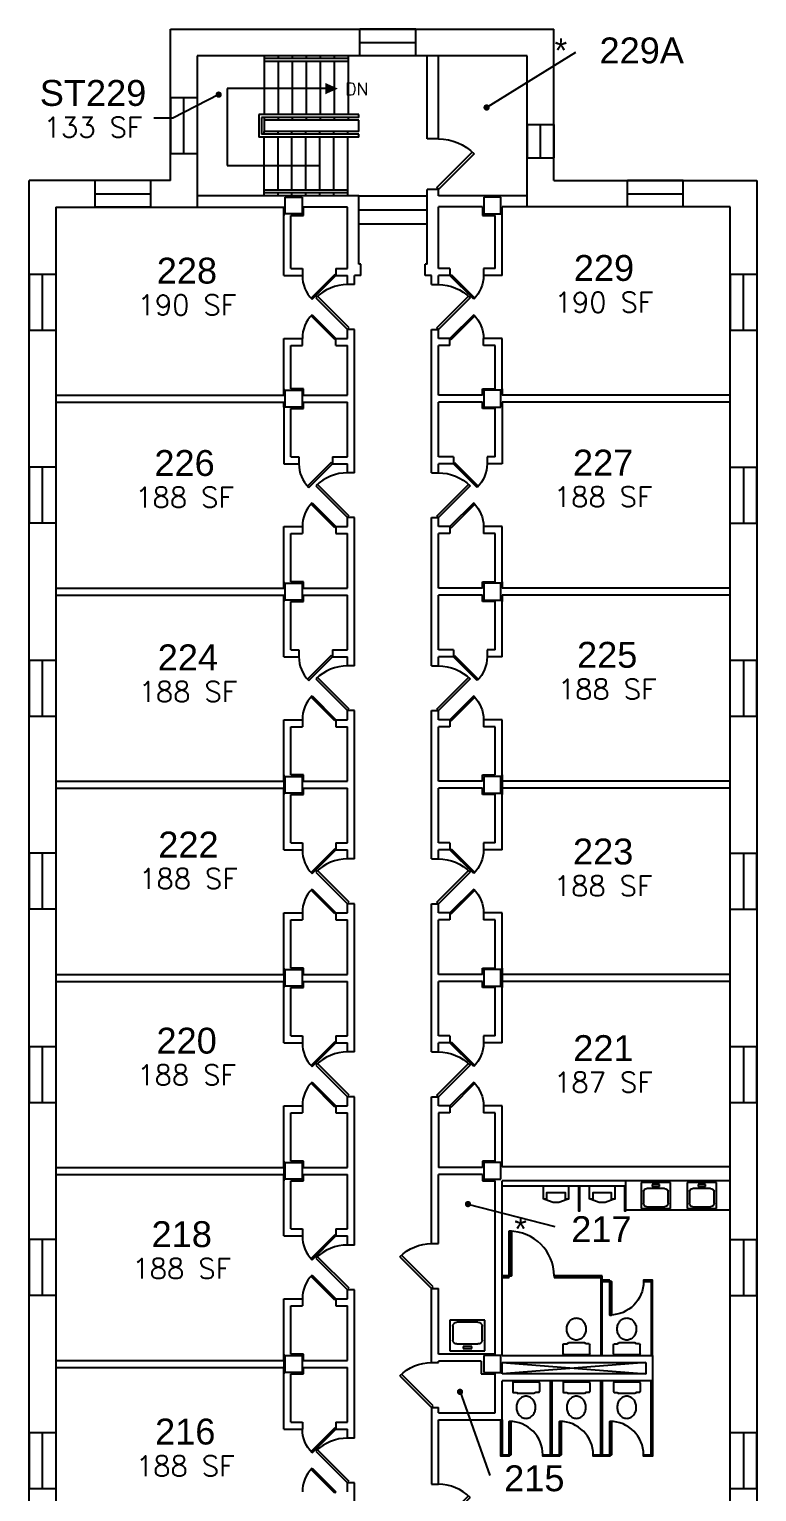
# Model space of a CAD drawing. Extents: x -1775 to 3463, y -540 to 2789.
# Drawn here: x 940 to 1460, y 1743 to 2789 of the extents above; entities that cross this region are included whole.
import ezdxf
from ezdxf.enums import TextEntityAlignment as Align

# ---------------------------------------------------------------- set-up
doc = ezdxf.new("R2010")
doc.units = 0
doc.header["$MEASUREMENT"] = 0
doc.layers.get('0').update_dxf_attribs({"linetype": 'CONTINUOUS'})
for name, color, linetype in [('A-DOOR', 2, 'CONTINUOUS'), ('A-FLOR-LEVL', 3, 'CONTINUOUS'), ('A-FLOR-TPTN', 110, 'CONTINUOUS'), ('A-GLAZ', 2, 'CONTINUOUS'), ('A-SPAC-ANOT', 4, 'CONTINUOUS'), ('A-SPAC-RMNO', 4, 'CONTINUOUS'), ('A-SPAC-RMTW', 4, 'CONTINUOUS'), ('A-WALL', 7, 'CONTINUOUS'), ('P-FIXT', 140, 'CONTINUOUS'), ('S-COLS', 5, 'CONTINUOUS')]:
    doc.layers.add(name, color=color, linetype=linetype)
doc.styles.add('FAI1', font='arial.ttf')
doc.styles.add('ROMANS', font='ROMANS.shx')
doc.styles.add('simplex', font='simplex.shx')
doc.dimstyles.get("Standard").update_dxf_attribs({"dimtxt": 0.18, "dimasz": 0.18, "dimexe": 0.18, "dimexo": 0.0625, "dimgap": 0.09, "dimtad": 0, "dimtih": 1, "dimtoh": 1, "dimdec": 4, "dimzin": 0, "dimdsep": 46, "dimtxsty": 'Standard', "dimcen": 0.09, "dimadec": 0, "dimazin": 0, "dimtfac": 1, "dimtdec": 4, "dimtofl": 0, "dimtmove": 0, "dimatfit": 3, "dimfxl": 1, "dimtolj": 1, "dimtzin": 0, "dimarcsym": 0})

# ---------------------------------------------------------------- blocks, each defined once
blk = doc.blocks.new('ARR')
blk.add_line((0, 0), (0, -70.14275))
blk.add_solid([(-4, 0), (4, 0), (0, 8.96525)])
blk = doc.blocks.new('URINAL')
blk.add_lwpolyline([(-9, -9.6), (-9, 0), (9, 0), (9, -9.6), (6.7, -9.6), (6.7, -5), (-6.7, -5), (-6.7, -9.6)], close=True)
blk.add_lwpolyline([(-7.9, -9.6), (-2.1, -11.7), (2.1, -11.7), (7.9, -9.6)])
blk = doc.blocks.new('AC141')
for p, q in [((0, 0.5), (1, 0.5)), ((0, -0.5), (0, 0.5)), ((0.346581, 0.4183), (0.810283, 0.4183)), ((1, 0.5), (1, -0.5)), ((0.0753, 0.12255), (0.145017, 0.12255)), ((0.0753, -0.12255), (0.0753, 0.12255)), ((0.145017, 0.12255), (0.145017, -0.12255)), ((0.226581, -0.2983), (0.226581, 0.2983)), ((0.930283, 0.2983), (0.930283, -0.2983)), ((0.145017, -0.12255), (0.0753, -0.12255)), ((1, -0.5), (0, -0.5)), ((0.810283, -0.4183), (0.346581, -0.4183))]:
    blk.add_line(p, q)
for centre, start, end in [((0.346581, 0.2983), 90, 180), ((0.810283, 0.2983), 0, 90), ((0.346581, -0.2983), 180, 270), ((0.810283, -0.2983), 270, 0)]:
    blk.add_arc(centre, 0.12, start, end)
blk = doc.blocks.new('AE141')
for p, q in [((0.499999, 0), (0.451388, 0)), ((0.451388, 0), (0.451388, -0.999997)), ((0.499999, -0.999997), (0.451388, -0.999997))]:
    blk.add_line(p, q)
blk.add_arc((0.499999, 0), 0.999997, 180, 270)
at = {"linetype": 'Continuous'}
for points in [[(0.451388, 0), (0.451388, -0.999997), (0.451388, -0.999997, 1), (0.451388, 0, 1)], [(0.499999, 0, 1), (0.499999, -0.999997, 1), (0.451388, -0.999997, 1), (0.451388, 0, 1)], [(0.499999, 0), (0.499999, 0, 1), (0.451388, 0, 1), (0.451388, 0)], [(0.499999, 0), (0.499999, -0.999997), (0.451388, -0.998815), (0.451388, 0)], [(0.499999, 0), (0.499999, -0.999997), (0.499999, -0.999997, 1), (0.499999, 0, 1)], [(0.499999, -0.999997), (0.499999, -0.999997, 1), (0.451388, -0.999997, 1), (0.451388, -0.998815)]]:
    blk.add_3dface(points, dxfattribs=at)
blk = doc.blocks.new('AD131')
for p, q in [((0.03333, -0.475023), (0.03333, 0.475023)), ((0.05833, 0.500023), (0.298978, 0.500023)), ((0.323978, 0.475023), (0.323978, 0.362171)), ((0.323978, 0.362171), (0.354249, 0.298611)), ((0.354249, 0.298611), (0.354249, -0.298611)), ((0.323978, -0.362171), (0.354249, -0.298611)), ((0.323978, -0.475023), (0.323978, -0.362171)), ((0.05833, -0.500023), (0.298978, -0.500023))]:
    blk.add_line(p, q)
blk.add_lwpolyline([(1.033321, -0.002131, 0.084445), (1.00948, 0.138025, 0.091522), (0.944276, 0.252035, 0.103706), (0.835094, 0.337134, 0.134256), (0.729302, 0.357313, 0.114344), (0.615596, 0.330966, 0.103706), (0.514328, 0.252035, 0.091522), (0.449124, 0.138025, 0.084445), (0.425283, -0.002131, 0.084445), (0.449124, -0.142287, 0.091522), (0.514328, -0.256296, 0.103706), (0.615596, -0.335228, 0.114344), (0.729302, -0.361575, 0.114344), (0.843008, -0.335228, 0.103706), (0.944276, -0.256296, 0.091522), (1.00948, -0.142287, 0.084445)], format="xyb", close=True)
for centre, start, end in [((0.05833, 0.475023), 90, 180), ((0.298978, 0.475023), 0, 90), ((0.05833, -0.475023), 180, 270), ((0.298978, -0.475023), 270, 0)]:
    blk.add_arc(centre, 0.025, start, end)
blk = doc.blocks.new('AWI002')
blk.add_line((-0.5, -1), (0.5, -1))
blk = doc.blocks.new('ADO001')
for p, q in [((0.207106, 0.707105), (-0.499999, 0)), ((-0.465625, -0.034373), (0.240643, 0.671896)), ((-0.499999, 0), (-0.465625, -0.034373))]:
    blk.add_line(p, q)
blk.add_arc((-0.499999, 0), 0.999997, 0, 45)
blk = doc.blocks.new('ADO101')
for p, q in [((0.465624, -0.034373), (-0.240645, 0.671896)), ((-0.207108, 0.707105), (0.499997, 0)), ((0.499997, 0), (0.465624, -0.034373))]:
    blk.add_line(p, q)
blk.add_arc((0.499997, 0), 0.999997, 135, 180)
blk = doc.blocks.new('FMGRM1')
at = {"style": 'FAI1'}
for tag, p in [('DATA1', (0, -0.2836)), ('DATA2', (0, -0.443)), ('DATA3', (0, -0.6024)), ('DATA4', (0, -0.7618)), ('DATA5', (0, -0.9213))]:
    blk.add_attdef(tag, text='', height=0.1172, dxfattribs=at).set_placement(p, align=Align.CENTER)
at = {"layer": 'A-SPAC-RMNO', "style": 'FAI1'}
blk.add_attdef('RMNUMB', text='', height=0.16, dxfattribs=at).set_placement((0, 0), align=Align.MIDDLE)
blk = doc.blocks.new('SEECHART')
blk.add_text('*', height=0.15).set_placement((0, 0), align=Align.MIDDLE_CENTER)

msp = doc.modelspace()

# ---------------------------------------------------------------- linework, layer by layer
at = {"layer": 'A-FLOR-LEVL'}
for p, q in [((1108, 2769.6), (1108, 2727.6)), ((1168, 2767.6), (1108, 2767.6)), ((1168, 2765.6), (1108, 2765.6)), ((1118, 2769.6), (1118, 2767.6)), ((1118, 2765.6), (1118, 2727.6)), ((1128, 2769.6), (1128, 2767.6)), ((1128, 2765.6), (1128, 2727.6)), ((1138, 2769.6), (1138, 2767.6)), ((1138, 2765.6), (1138, 2727.6)), ((1148, 2769.6), (1148, 2767.6)), ((1148, 2765.6), (1148, 2727.6)), ((1158, 2769.6), (1158, 2767.6)), ((1158, 2765.6), (1158, 2727.6)), ((1168, 2769.6), (1168, 2727.6)), ((1081.5, 2746.2), (1081.5, 2691.2)), ((1175.5, 2727.6), (1104, 2727.6)), ((1104, 2727.6), (1104, 2711.6)), ((1175.5, 2725.6), (1106, 2725.6)), ((1106, 2725.6), (1106, 2713.6)), ((1108, 2725.6), (1108, 2723.6)), ((1118, 2725.6), (1118, 2723.6)), ((1128, 2725.6), (1128, 2723.6)), ((1138, 2725.6), (1138, 2723.6)), ((1148, 2725.6), (1148, 2723.6)), ((1158, 2725.6), (1158, 2723.6)), ((1168, 2725.6), (1168, 2723.6)), ((1175.5, 2725.6), (1175.5, 2727.6)), ((1175.5, 2711.6), (1104, 2711.6)), ((1175.5, 2713.6), (1106, 2713.6)), ((1108, 2713.6), (1108, 2715.6)), ((1108, 2669.6), (1108, 2711.6)), ((1117.8, 2713.6), (1117.8, 2715.6)), ((1117.8, 2673.6), (1117.8, 2711.6)), ((1127.8, 2713.6), (1127.8, 2715.6)), ((1127.8, 2673.6), (1127.8, 2711.6)), ((1137.8, 2713.6), (1137.8, 2715.6)), ((1137.8, 2673.6), (1137.8, 2711.6)), ((1147.8, 2713.6), (1147.8, 2715.6)), ((1147.8, 2673.6), (1147.8, 2711.6)), ((1157.8, 2713.6), (1157.8, 2715.6)), ((1157.8, 2673.6), (1157.8, 2711.6)), ((1167.8, 2713.6), (1167.8, 2715.6)), ((1167.8, 2669.6), (1167.8, 2711.6)), ((1081.5, 2691.2), (1147.8, 2691.2)), ((1167.8, 2673.6), (1108, 2673.6)), ((1167.8, 2671.6), (1108, 2671.6)), ((1117.8, 2669.6), (1117.8, 2671.6)), ((1127.8, 2669.6), (1127.8, 2671.6)), ((1137.8, 2669.6), (1137.8, 2671.6)), ((1147.8, 2669.6), (1147.8, 2671.6)), ((1157.8, 2669.6), (1157.8, 2671.6)), ((1175.5, 2669.6), (1224.5, 2669.6)), ((1175.5, 2659.6), (1224.5, 2659.6)), ((1175.5, 2649.6), (1224.5, 2649.6))]:
    msp.add_line(p, q, dxfattribs=at)
at = {"layer": 'A-FLOR-TPTN'}
for p, q in [((1283.1, 1897.5), (1278, 1897.5)), ((1278, 1896.5), (1283.1, 1896.5)), ((1349.6, 1897.5), (1315.1, 1897.5)), ((1315.1, 1896.5), (1348.6, 1896.5)), ((1348.6, 1896.5), (1348.6, 1840.6)), ((1349.6, 1840.6), (1349.6, 1897.5)), ((1355.1, 1894.6), (1349.6, 1894.6)), ((1349.6, 1893.6), (1355.1, 1893.6)), ((1355.1, 1893.6), (1355.1, 1894.6)), ((1348.6, 1840.6), (1349.6, 1840.6))]:
    msp.add_line(p, q, dxfattribs=at)
for points in [[(1283.1, 1896.5), (1283.1, 1897.5)], [(1315.1, 1897.5), (1315.1, 1896.5)], [(1385.6, 1840.6), (1385.6, 1893.6), (1385.6, 1893.6), (1385.6, 1894.6), (1379.1, 1894.6), (1379.1, 1893.6), (1384.6, 1893.6), (1384.6, 1840.6), (1385.6, 1840.6)], [(1313.6, 1822.6), (1313.6, 1769.6), (1319.1, 1769.6), (1319.1, 1768.6), (1307.1, 1768.6), (1307.1, 1769.6), (1312.6, 1769.6), (1312.6, 1822.6), (1313.6, 1822.6)], [(1349.6, 1822.6), (1349.6, 1769.6), (1355.1, 1769.6), (1355.1, 1768.6), (1343.1, 1768.6), (1343.1, 1769.6), (1348.6, 1769.6), (1348.6, 1822.6), (1349.6, 1822.6)], [(1385.6, 1822.6), (1385.6, 1769.6), (1385.6, 1769.6), (1385.6, 1768.6), (1379.1, 1768.6), (1379.1, 1769.6), (1384.6, 1769.6), (1384.6, 1822.6), (1385.6, 1822.6)], [(1278, 1794.6), (1278, 1769.6), (1283.1, 1769.6), (1283.1, 1768.6), (1277, 1768.6), (1277, 1769.6), (1277, 1769.6), (1277, 1794.6), (1278, 1794.6)]]:
    msp.add_lwpolyline(points, dxfattribs=at)
at = {"layer": 'A-GLAZ'}
for p, q in [((1216.4, 2788.6), (1176.4, 2788.6)), ((1216.4, 2769.6), (1176.4, 2769.6)), ((1041, 2739.6), (1041, 2699.6)), ((1060, 2739.6), (1060, 2699.6)), ((1296, 2720.6), (1296, 2696.6)), ((1315, 2720.6), (1315, 2696.6)), ((1027, 2680.6), (987, 2680.6)), ((1407.5, 2680.6), (1367.5, 2680.6)), ((1027, 2661.4), (987, 2661.4)), ((1407.5, 2661.6), (1367.5, 2661.6)), ((940, 2613.6), (940, 2573.6)), ((959, 2613.6), (959, 2573.6)), ((1441, 2613.6), (1441, 2573.6)), ((1460, 2613.6), (1460, 2573.6)), ((940, 2475.6), (940, 2435.6)), ((959, 2475.6), (959, 2435.6)), ((1441, 2435.6), (1441, 2475.6)), ((1460, 2435.6), (1460, 2475.6)), ((940, 2337.6), (940, 2297.6)), ((959, 2337.6), (959, 2297.6)), ((1441, 2297.6), (1441, 2337.6)), ((1460, 2297.6), (1460, 2337.6)), ((940, 2199.6), (940, 2159.6)), ((959, 2199.6), (959, 2159.6)), ((1441, 2159.6), (1441, 2199.6)), ((1460, 2159.6), (1460, 2199.6)), ((940, 2061.6), (940, 2021.6)), ((959, 2061.6), (959, 2021.6)), ((1441, 2021.6), (1441, 2061.6)), ((1460, 2021.6), (1460, 2061.6)), ((940, 1923.6), (940, 1883.6)), ((959, 1923.6), (959, 1883.6)), ((1441, 1883.6), (1441, 1923.6)), ((1460, 1883.6), (1460, 1923.6)), ((940, 1785.6), (940, 1745.6)), ((959, 1785.6), (959, 1745.6)), ((1441, 1745.6), (1441, 1785.6)), ((1460, 1745.6), (1460, 1785.6))]:
    msp.add_line(p, q, dxfattribs=at)
at = {"layer": 'A-WALL'}
for p, q in [((1041, 2680.6), (1041, 2788.6)), ((1041, 2788.6), (1315, 2788.6)), ((1176.4, 2769.6), (1176.4, 2788.6)), ((1216.4, 2769.6), (1216.4, 2788.6)), ((1315, 2680.6), (1315, 2788.6)), ((1296, 2769.6), (1060, 2769.6)), ((1060, 2769.6), (1060, 2661.4)), ((1224.5, 2710.2), (1224.5, 2769.6)), ((1232.5, 2710.2), (1232.5, 2769.6)), ((1296, 2661.6), (1296, 2769.6)), ((1060, 2739.6), (1041, 2739.6)), ((1175.5, 2723.6), (1108, 2723.6)), ((1108, 2723.6), (1108, 2715.6)), ((1175.5, 2715.6), (1175.5, 2723.6)), ((1296, 2720.6), (1315, 2720.6)), ((1175.5, 2715.6), (1108, 2715.6)), ((1175.5, 2711.6), (1175.5, 2713.6)), ((1232.5, 2710.2), (1224.5, 2710.2)), ((1060, 2699.6), (1041, 2699.6)), ((1296, 2696.6), (1315, 2696.6)), ((1041, 2680.6), (940, 2680.6)), ((940, 743.6), (940, 2680.6)), ((987, 2661.4), (987, 2680.6)), ((1027, 2661.4), (1027, 2680.6)), ((1315, 2680.6), (1460, 2680.6)), ((1367.5, 2661.6), (1367.5, 2680.6)), ((1407.5, 2661.6), (1407.5, 2680.6)), ((1460, 2680.6), (1460, 851.6)), ((1175.5, 2669.6), (1060, 2669.6)), ((1175.5, 2620.6), (1175.5, 2669.6)), ((1224.5, 2620.6), (1224.5, 2674.2)), ((1232.5, 2674.2), (1224.5, 2674.2)), ((1232.5, 2669.6), (1232.5, 2674.2)), ((1296, 2669.6), (1232.5, 2669.6)), ((1278, 2669.6), (1264, 2669.6)), ((959, 2661.4), (959, 760.6)), ((959, 2661.4), (1122, 2661.4)), ((1122, 2661.4), (1122, 2655.6)), ((1122, 2612.6), (1122, 2661.4)), ((1127, 2655.6), (1136, 2655.6)), ((1127, 2617.6), (1127, 2655.6)), ((1167.5, 2661.4), (1136, 2661.4)), ((1136, 2655.6), (1136, 2661.4)), ((1167.5, 2617.6), (1167.5, 2661.4)), ((1264, 2661.6), (1232.5, 2661.6)), ((1232.5, 2617.6), (1232.5, 2661.6)), ((1264, 2661.6), (1264, 2655.6)), ((1264, 2655.6), (1273, 2655.6)), ((1273, 2617.6), (1273, 2655.6)), ((1441, 2661.6), (1278, 2661.6)), ((1278, 2655.6), (1278, 2661.6)), ((1278, 2612.6), (1278, 2661.4)), ((1441, 870.6), (1441, 2661.6)), ((940, 2613.6), (959, 2613.6)), ((1127, 2617.6), (1135.2, 2617.6)), ((1135.2, 2617.6), (1135.2, 2612.6)), ((1159.2, 2617.6), (1167.5, 2617.6)), ((1159.2, 2617.6), (1159.2, 2612.6)), ((1177, 2620.6), (1175.5, 2620.6)), ((1177, 2612.6), (1177, 2620.6)), ((1224.5, 2620.6), (1223, 2620.6)), ((1223, 2612.6), (1223, 2620.6)), ((1240.7, 2617.6), (1232.5, 2617.6)), ((1240.7, 2617.6), (1240.7, 2612.6)), ((1264.7, 2617.6), (1264.7, 2612.6)), ((1273, 2617.6), (1264.7, 2617.6)), ((1441, 2613.6), (1460, 2613.6)), ((1122, 2612.6), (1135.2, 2612.6)), ((1159.2, 2612.6), (1167.5, 2612.6)), ((1167.5, 2606.1), (1167.5, 2612.6)), ((1172.5, 2606.1), (1167.5, 2606.1)), ((1172.5, 2606.1), (1172.5, 2612.6)), ((1177, 2612.6), (1172.5, 2612.6)), ((1227.5, 2612.6), (1223, 2612.6)), ((1227.5, 2606.1), (1227.5, 2612.6)), ((1227.5, 2606.1), (1232.5, 2606.1)), ((1232.5, 2609.6), (1232.5, 2612.6)), ((1232.5, 2606.1), (1232.5, 2612.6)), ((1240.7, 2612.6), (1232.5, 2612.6)), ((1278, 2612.6), (1264.7, 2612.6)), ((940, 2573.6), (959, 2573.6)), ((1167.5, 2567.6), (1167.5, 2574.1)), ((1172.5, 2574.1), (1167.5, 2574.1)), ((1172.5, 2471.6), (1172.5, 2574.1)), ((1227.5, 2574.1), (1232.5, 2574.1)), ((1227.5, 2471.6), (1227.5, 2574.1)), ((1232.5, 2567.6), (1232.5, 2574.1)), ((1441, 2573.6), (1460, 2573.6)), ((1122, 2567.6), (1135.2, 2567.6)), ((1122, 2527.1), (1122, 2567.6)), ((1127, 2531.6), (1127, 2562.6)), ((1127, 2562.6), (1135.2, 2562.6)), ((1135.2, 2562.6), (1135.2, 2567.6)), ((1159.2, 2567.6), (1167.5, 2567.6)), ((1159.2, 2562.6), (1159.2, 2567.6)), ((1159.2, 2562.6), (1167.5, 2562.6)), ((1167.5, 2527.1), (1167.5, 2562.6)), ((1240.7, 2567.6), (1232.5, 2567.6)), ((1240.7, 2562.6), (1232.5, 2562.6)), ((1232.5, 2527.1), (1232.5, 2562.6)), ((1240.7, 2562.6), (1240.7, 2567.6)), ((1264.7, 2562.6), (1264.7, 2567.6)), ((1278, 2567.6), (1264.7, 2567.6)), ((1273, 2562.6), (1264.7, 2562.6)), ((1273, 2531.6), (1273, 2562.6)), ((1278, 2527.1), (1278, 2567.6)), ((1122, 2531.6), (1122, 2527.1)), ((1136, 2531.6), (1127, 2531.6)), ((1136, 2527.1), (1136, 2531.6)), ((1264, 2527.1), (1264, 2531.6)), ((1264, 2531.6), (1273, 2531.6)), ((1278, 2531.6), (1278, 2527.1)), ((959, 2527.1), (1122, 2527.1)), ((959, 2522.1), (1122, 2522.1)), ((1122, 2518.6), (1122, 2522.1)), ((1122, 2522.1), (1122, 2478.1)), ((1136, 2527.1), (1167.5, 2527.1)), ((1136, 2517.6), (1136, 2522.1)), ((1136, 2522.1), (1167.5, 2522.1)), ((1167.5, 2483.1), (1167.5, 2522.1)), ((1264, 2527.1), (1232.5, 2527.1)), ((1232.5, 2483.1), (1232.5, 2522.1)), ((1264, 2522.1), (1232.5, 2522.1)), ((1264, 2517.6), (1264, 2522.1)), ((1441, 2527.1), (1278, 2527.1)), ((1278, 2522.1), (1278, 2478.1)), ((1278, 2518.6), (1278, 2522.1)), ((1441, 2522.1), (1278, 2522.1)), ((1127, 2517.6), (1136, 2517.6)), ((1127, 2483.1), (1127, 2517.6)), ((1273, 2517.6), (1264, 2517.6)), ((1273, 2483.1), (1273, 2517.6)), ((1122, 2478.1), (1132.7, 2478.1)), ((1127, 2483.1), (1132.7, 2483.1)), ((1132.7, 2483.1), (1132.7, 2478.1)), ((1156.7, 2483.1), (1167.5, 2483.1)), ((1156.7, 2483.1), (1156.7, 2478.1)), ((1156.7, 2478.1), (1167.5, 2478.1)), ((1167.5, 2471.6), (1167.5, 2478.1)), ((1243.2, 2483.1), (1232.5, 2483.1)), ((1232.5, 2471.6), (1232.5, 2478.1)), ((1243.2, 2478.1), (1232.5, 2478.1)), ((1243.2, 2483.1), (1243.2, 2478.1)), ((1267.2, 2483.1), (1267.2, 2478.1)), ((1273, 2483.1), (1267.2, 2483.1)), ((1278, 2478.1), (1267.2, 2478.1)), ((959, 2475.6), (940, 2475.6)), ((1172.5, 2471.6), (1167.5, 2471.6)), ((1227.5, 2471.6), (1232.5, 2471.6)), ((1441, 2475.6), (1460, 2475.6)), ((1167.5, 2433.1), (1167.5, 2439.6)), ((1172.5, 2439.6), (1167.5, 2439.6)), ((1172.5, 2333.6), (1172.5, 2439.6)), ((1227.5, 2333.6), (1227.5, 2439.6)), ((1227.5, 2439.6), (1232.5, 2439.6)), ((1232.5, 2433.1), (1232.5, 2439.6)), ((959, 2435.6), (940, 2435.6)), ((1122, 2433.1), (1135.2, 2433.1)), ((1122, 2389.1), (1122, 2433.1)), ((1127, 2428.1), (1135.2, 2428.1)), ((1127, 2393.6), (1127, 2428.1)), ((1135.2, 2433.1), (1135.2, 2428.1)), ((1159.2, 2433.1), (1167.5, 2433.1)), ((1159.2, 2433.1), (1159.2, 2428.1)), ((1159.2, 2428.1), (1167.5, 2428.1)), ((1167.5, 2389.1), (1167.5, 2428.1)), ((1240.7, 2433.1), (1232.5, 2433.1)), ((1240.7, 2428.1), (1232.5, 2428.1)), ((1232.5, 2389.1), (1232.5, 2428.1)), ((1240.7, 2433.1), (1240.7, 2428.1)), ((1264.7, 2433.1), (1264.7, 2428.1)), ((1278, 2433.1), (1264.7, 2433.1)), ((1273, 2428.1), (1264.7, 2428.1)), ((1273, 2393.6), (1273, 2428.1)), ((1278, 2389.1), (1278, 2433.1)), ((1441, 2435.6), (1460, 2435.6)), ((959, 2389.1), (1122, 2389.1)), ((959, 2384.1), (1122, 2384.1)), ((1122, 2393.6), (1122, 2389.1)), ((1122, 2340.1), (1122, 2384.1)), ((1122, 2384.1), (1122, 2379.6)), ((1136, 2393.6), (1127, 2393.6)), ((1136, 2389.1), (1136, 2393.6)), ((1136, 2389.1), (1167.5, 2389.1)), ((1136, 2379.6), (1136, 2384.1)), ((1136, 2384.1), (1167.5, 2384.1)), ((1167.5, 2345.1), (1167.5, 2384.1)), ((1264, 2389.1), (1232.5, 2389.1)), ((1232.5, 2345.1), (1232.5, 2384.1)), ((1264, 2384.1), (1232.5, 2384.1)), ((1264, 2389.1), (1264, 2393.6)), ((1264, 2393.6), (1273, 2393.6)), ((1264, 2379.6), (1264, 2384.1)), ((1278, 2393.6), (1278, 2389.1)), ((1441, 2389.1), (1278, 2389.1)), ((1278, 2384.1), (1278, 2379.6)), ((1278, 2340.1), (1278, 2384.1)), ((1441, 2384.1), (1278, 2384.1)), ((1127, 2379.6), (1136, 2379.6)), ((1127, 2345.1), (1127, 2379.6)), ((1273, 2379.6), (1264, 2379.6)), ((1273, 2345.1), (1273, 2379.6)), ((1127, 2345.1), (1132.7, 2345.1)), ((1132.7, 2345.1), (1132.7, 2340.1)), ((1156.7, 2345.1), (1167.5, 2345.1)), ((1156.7, 2345.1), (1156.7, 2340.1)), ((1243.2, 2345.1), (1232.5, 2345.1)), ((1243.2, 2345.1), (1243.2, 2340.1)), ((1267.2, 2345.1), (1267.2, 2340.1)), ((1273, 2345.1), (1267.2, 2345.1)), ((940, 2337.6), (959, 2337.6)), ((1122, 2340.1), (1132.7, 2340.1)), ((1156.7, 2340.1), (1167.5, 2340.1)), ((1167.5, 2333.6), (1167.5, 2340.1)), ((1172.5, 2333.6), (1167.5, 2333.6)), ((1227.5, 2333.6), (1232.5, 2333.6)), ((1232.5, 2333.6), (1232.5, 2340.1)), ((1243.2, 2340.1), (1232.5, 2340.1)), ((1278, 2340.1), (1267.2, 2340.1)), ((1441, 2337.6), (1460, 2337.6)), ((1167.5, 2295.1), (1167.5, 2301.6)), ((1172.5, 2301.6), (1167.5, 2301.6)), ((1172.5, 2195.6), (1172.5, 2301.6)), ((1227.5, 2195.6), (1227.5, 2301.6)), ((1227.5, 2301.6), (1232.5, 2301.6)), ((1232.5, 2295.1), (1232.5, 2301.6)), ((940, 2297.6), (959, 2297.6)), ((1122, 2295.1), (1135.2, 2295.1)), ((1122, 2251.1), (1122, 2295.1)), ((1127, 2290.1), (1135.2, 2290.1)), ((1127, 2255.6), (1127, 2290.1)), ((1135.2, 2295.1), (1135.2, 2290.1)), ((1159.2, 2295.1), (1167.5, 2295.1)), ((1159.2, 2295.1), (1159.2, 2290.1)), ((1159.2, 2290.1), (1167.5, 2290.1)), ((1167.5, 2251.1), (1167.5, 2290.1)), ((1240.7, 2295.1), (1232.5, 2295.1)), ((1240.7, 2290.1), (1232.5, 2290.1)), ((1232.5, 2251.1), (1232.5, 2290.1)), ((1240.7, 2295.1), (1240.7, 2290.1)), ((1264.7, 2295.1), (1264.7, 2290.1)), ((1278, 2295.1), (1264.7, 2295.1)), ((1273, 2290.1), (1264.7, 2290.1)), ((1273, 2255.6), (1273, 2290.1)), ((1278, 2251.1), (1278, 2295.1)), ((1441, 2297.6), (1460, 2297.6)), ((959, 2251.1), (1122, 2251.1)), ((1122, 2255.6), (1122, 2241.6)), ((1136, 2255.6), (1127, 2255.6)), ((1136, 2251.1), (1136, 2255.6)), ((1136, 2251.1), (1167.5, 2251.1)), ((1264, 2251.1), (1232.5, 2251.1)), ((1264, 2251.1), (1264, 2255.6)), ((1264, 2255.6), (1273, 2255.6)), ((1278, 2255.6), (1278, 2241.6)), ((1441, 2251.1), (1278, 2251.1)), ((959, 2246.1), (1122, 2246.1)), ((1122, 2202.1), (1122, 2246.1)), ((1127, 2241.6), (1136, 2241.6)), ((1127, 2207.1), (1127, 2241.6)), ((1136, 2241.6), (1136, 2246.1)), ((1136, 2246.1), (1167.5, 2246.1)), ((1167.5, 2207.1), (1167.5, 2246.1)), ((1264, 2246.1), (1232.5, 2246.1)), ((1232.5, 2207.1), (1232.5, 2246.1)), ((1264, 2241.6), (1264, 2246.1)), ((1273, 2241.6), (1264, 2241.6)), ((1273, 2207.1), (1273, 2241.6)), ((1278, 2202.1), (1278, 2246.1)), ((1441, 2246.1), (1278, 2246.1)), ((1127, 2207.1), (1135.2, 2207.1)), ((1135.2, 2207.1), (1135.2, 2202.1)), ((1159.2, 2207.1), (1167.5, 2207.1)), ((1159.2, 2207.1), (1159.2, 2202.1)), ((1240.7, 2207.1), (1232.5, 2207.1)), ((1240.7, 2207.1), (1240.7, 2202.1)), ((1264.7, 2207.1), (1264.7, 2202.1)), ((1273, 2207.1), (1264.7, 2207.1)), ((959, 2199.6), (940, 2199.6)), ((1122, 2202.1), (1135.2, 2202.1)), ((1159.2, 2202.1), (1167.5, 2202.1)), ((1167.5, 2195.6), (1167.5, 2202.1)), ((1172.5, 2195.6), (1167.5, 2195.6)), ((1227.5, 2195.6), (1232.5, 2195.6)), ((1240.7, 2202.1), (1232.5, 2202.1)), ((1232.5, 2195.6), (1232.5, 2202.1)), ((1278, 2202.1), (1264.7, 2202.1)), ((1441, 2199.6), (1460, 2199.6)), ((959, 2159.6), (940, 2159.6)), ((1122, 2157.1), (1135.2, 2157.1)), ((1122, 2113.1), (1122, 2157.1)), ((1135.2, 2157.1), (1135.2, 2152.1)), ((1159.2, 2157.1), (1167.5, 2157.1)), ((1159.2, 2157.1), (1159.2, 2152.1)), ((1167.5, 2157.1), (1167.5, 2163.6)), ((1172.5, 2163.6), (1167.5, 2163.6)), ((1172.5, 2057.6), (1172.5, 2163.6)), ((1227.5, 2057.6), (1227.5, 2163.6)), ((1227.5, 2163.6), (1232.5, 2163.6)), ((1232.5, 2157.1), (1232.5, 2163.6)), ((1240.7, 2157.1), (1232.5, 2157.1)), ((1240.7, 2157.1), (1240.7, 2152.1)), ((1264.7, 2157.1), (1264.7, 2152.1)), ((1278, 2157.1), (1264.7, 2157.1)), ((1278, 2113.1), (1278, 2157.1)), ((1441, 2159.6), (1460, 2159.6)), ((1127, 2152.1), (1135.2, 2152.1)), ((1127, 2117.6), (1127, 2152.1)), ((1159.2, 2152.1), (1167.5, 2152.1)), ((1167.5, 2113.1), (1167.5, 2152.1)), ((1232.5, 2113.1), (1232.5, 2152.1)), ((1240.7, 2152.1), (1232.5, 2152.1)), ((1273, 2152.1), (1264.7, 2152.1)), ((1273, 2117.6), (1273, 2152.1)), ((959, 2113.1), (1122, 2113.1)), ((1122, 2117.6), (1122, 2103.6)), ((1136, 2117.6), (1127, 2117.6)), ((1136, 2113.1), (1136, 2117.6)), ((1136, 2113.1), (1167.5, 2113.1)), ((1264, 2113.1), (1232.5, 2113.1)), ((1264, 2113.1), (1264, 2117.6)), ((1264, 2117.6), (1273, 2117.6)), ((1278, 2117.6), (1278, 2103.6)), ((1441, 2113.1), (1278, 2113.1)), ((959, 2108.1), (1122, 2108.1)), ((1122, 2064.1), (1122, 2108.1)), ((1127, 2103.6), (1136, 2103.6)), ((1127, 2069.1), (1127, 2103.6)), ((1136, 2103.6), (1136, 2108.1)), ((1136, 2108.1), (1167.5, 2108.1)), ((1167.5, 2069.1), (1167.5, 2108.1)), ((1264, 2108.1), (1232.5, 2108.1)), ((1232.5, 2069.1), (1232.5, 2108.1)), ((1264, 2103.6), (1264, 2108.1)), ((1273, 2103.6), (1264, 2103.6)), ((1273, 2069.1), (1273, 2103.6)), ((1278, 2064.1), (1278, 2108.1)), ((1441, 2108.1), (1278, 2108.1)), ((940, 2061.6), (959, 2061.6)), ((1122, 2064.1), (1135.2, 2064.1)), ((1127, 2069.1), (1135.2, 2069.1)), ((1135.2, 2069.1), (1135.2, 2064.1)), ((1159.2, 2069.1), (1167.5, 2069.1)), ((1159.2, 2069.1), (1159.2, 2064.1)), ((1159.2, 2064.1), (1167.5, 2064.1)), ((1167.5, 2057.6), (1167.5, 2064.1)), ((1240.7, 2069.1), (1232.5, 2069.1)), ((1232.5, 2057.6), (1232.5, 2064.1)), ((1240.7, 2064.1), (1232.5, 2064.1)), ((1240.7, 2069.1), (1240.7, 2064.1)), ((1264.7, 2069.1), (1264.7, 2064.1)), ((1273, 2069.1), (1264.7, 2069.1)), ((1278, 2064.1), (1264.7, 2064.1)), ((1441, 2061.6), (1460, 2061.6)), ((1172.5, 2057.6), (1167.5, 2057.6)), ((1227.5, 2057.6), (1232.5, 2057.6)), ((940, 2021.6), (959, 2021.6)), ((1122, 2019.1), (1135.2, 2019.1)), ((1122, 1975.1), (1122, 2019.1)), ((1135.2, 2019.1), (1135.2, 2014.1)), ((1159.2, 2019.1), (1167.5, 2019.1)), ((1159.2, 2019.1), (1159.2, 2014.1)), ((1167.5, 2019.1), (1167.5, 2025.6)), ((1172.5, 2025.6), (1167.5, 2025.6)), ((1172.5, 1919.6), (1172.5, 2025.6)), ((1227.5, 2025.6), (1232.5, 2025.6)), ((1227.5, 1942.4), (1227.5, 2025.6)), ((1232.5, 2019.1), (1232.5, 2025.6)), ((1240.7, 2019.1), (1232.5, 2019.1)), ((1240.7, 2019.1), (1240.7, 2014.1)), ((1264.7, 2019.1), (1264.7, 2014.1)), ((1278, 2019.1), (1264.7, 2019.1)), ((1278, 1975.6), (1278, 2019.1)), ((1441, 2021.6), (1460, 2021.6)), ((1127, 2014.1), (1135.2, 2014.1)), ((1127, 1979.6), (1127, 2014.1)), ((1159.2, 2014.1), (1167.5, 2014.1)), ((1167.5, 1975.1), (1167.5, 2014.1)), ((1240.7, 2014.1), (1232.5, 2014.1)), ((1232.5, 2014.1), (1232.5, 1975.1)), ((1273, 2014.1), (1264.7, 2014.1)), ((1273, 1979.6), (1273, 2014.1)), ((1122, 1979.6), (1122, 1965.6)), ((1136, 1979.6), (1127, 1979.6)), ((1136, 1975.1), (1136, 1979.6)), ((1273, 1979.6), (1264, 1979.6)), ((1264, 1979.6), (1264, 1975.1)), ((1278, 1975.6), (1278, 1979.6)), ((959, 1975.1), (1122, 1975.1)), ((959, 1970.1), (1122, 1970.1)), ((1122, 1926.1), (1122, 1970.1)), ((1127, 1965.6), (1136, 1965.6)), ((1127, 1931.1), (1127, 1965.6)), ((1136, 1975.1), (1167.5, 1975.1)), ((1136, 1965.6), (1136, 1970.1)), ((1136, 1970.1), (1167.5, 1970.1)), ((1167.5, 1931.1), (1167.5, 1970.1)), ((1264, 1975.1), (1232.5, 1975.1)), ((1264, 1970.1), (1232.5, 1970.1)), ((1232.5, 1966.4), (1232.5, 1970.1)), ((1232.5, 1920.6), (1232.5, 1970.1)), ((1264, 1970.1), (1264, 1965.6)), ((1264, 1965.6), (1273, 1965.6)), ((1273, 1841.6), (1273, 1965.6)), ((1441, 1975.6), (1278, 1975.6)), ((1441, 1965.6), (1278, 1965.6)), ((1278, 1840.6), (1278, 1965.6)), ((1278, 1962), (1366.5, 1962)), ((1227.5, 1920.6), (1227.5, 1942.4)), ((959, 1923.6), (940, 1923.6)), ((1122, 1926.1), (1135.2, 1926.1)), ((1127, 1931.1), (1135.2, 1931.1)), ((1135.2, 1931.1), (1135.2, 1926.1)), ((1159.2, 1931.1), (1167.5, 1931.1)), ((1159.2, 1931.1), (1159.2, 1926.1)), ((1159.2, 1926.1), (1167.5, 1926.1)), ((1167.5, 1919.6), (1167.5, 1926.1)), ((1441, 1923.6), (1460, 1923.6)), ((1172.5, 1919.6), (1167.5, 1919.6)), ((1227.5, 1920.6), (1232.5, 1920.6)), ((959, 1883.6), (940, 1883.6)), ((1167.5, 1881.1), (1167.5, 1887.6)), ((1172.5, 1887.6), (1167.5, 1887.6)), ((1172.5, 1781.6), (1172.5, 1887.6)), ((1227.5, 1888.6), (1232.5, 1888.6)), ((1227.5, 1835.6), (1227.5, 1888.6)), ((1232.5, 1841.6), (1232.5, 1888.6)), ((1441, 1883.6), (1460, 1883.6)), ((1122, 1881.1), (1135.2, 1881.1)), ((1122, 1837.1), (1122, 1881.1)), ((1127, 1876.1), (1135.2, 1876.1)), ((1127, 1841.6), (1127, 1876.1)), ((1135.2, 1881.1), (1135.2, 1876.1)), ((1159.2, 1881.1), (1167.5, 1881.1)), ((1159.2, 1881.1), (1159.2, 1876.1)), ((1159.2, 1876.1), (1167.5, 1876.1)), ((1167.5, 1837.1), (1167.5, 1876.1)), ((1122, 1841.6), (1122, 1827.6)), ((1136, 1841.6), (1127, 1841.6)), ((1136, 1837.1), (1136, 1841.6)), ((1273, 1841.6), (1232.5, 1841.6)), ((959, 1837.1), (1122, 1837.1)), ((959, 1832.1), (1122, 1832.1)), ((1122, 1788.1), (1122, 1832.1)), ((1136, 1837.1), (1167.5, 1837.1)), ((1136, 1827.6), (1136, 1832.1)), ((1136, 1832.1), (1167.5, 1832.1)), ((1167.5, 1793.1), (1167.5, 1832.1)), ((1227.5, 1835.6), (1232.5, 1835.6)), ((1263, 1836.6), (1232.5, 1836.6)), ((1263, 1836.6), (1263, 1827.6)), ((1278, 1827.6), (1278, 1835.6)), ((1127, 1827.6), (1136, 1827.6)), ((1127, 1793.1), (1127, 1827.6)), ((1263, 1827.6), (1273, 1827.6)), ((1273, 1799.6), (1273, 1827.6)), ((1278, 1794.6), (1278, 1822.6)), ((1227.5, 1803.6), (1232.5, 1803.6)), ((1232.5, 1799.6), (1232.5, 1803.6)), ((1232.5, 1799.6), (1273, 1799.6)), ((1122, 1788.1), (1135.2, 1788.1)), ((1127, 1793.1), (1135.2, 1793.1)), ((1135.2, 1793.1), (1135.2, 1788.1)), ((1159.2, 1793.1), (1167.5, 1793.1)), ((1159.2, 1793.1), (1159.2, 1788.1)), ((1159.2, 1788.1), (1167.5, 1788.1)), ((1167.5, 1781.6), (1167.5, 1788.1)), ((1232.5, 1794.6), (1278, 1794.6)), ((940, 1785.6), (959, 1785.6)), ((1172.5, 1781.6), (1167.5, 1781.6)), ((1441, 1785.6), (1460, 1785.6)), ((1232.5, 1772.6), (1232.5, 1773.6)), ((1167.5, 1743.1), (1167.5, 1749.6)), ((1172.5, 1749.6), (1167.5, 1749.6)), ((1172.5, 1643.6), (1172.5, 1749.6)), ((940, 1745.6), (959, 1745.6)), ((1441, 1745.6), (1460, 1745.6))]:
    msp.add_line(p, q, dxfattribs=at)
for points in [[(1385.6, 1840.6), (1385.6, 1822.6), (1278, 1822.6)], [(1278, 1840.6), (1385.6, 1840.6)], [(1232.5, 1835.6), (1232.5, 1836.6)], [(1380.6, 1835.6), (1380.6, 1827.6), (1278, 1827.6)], [(1278, 1835.6), (1380.6, 1835.6)], [(1278, 1835.6), (1380.6, 1827.6)], [(1380.6, 1835.6), (1278, 1827.6)], [(1227.5, 1803.6), (1227.5, 1748.6)], [(1227.5, 1748.6), (1232.5, 1748.6), (1232.5, 1794.6)]]:
    msp.add_lwpolyline(points, dxfattribs=at)
at = {"layer": 'P-FIXT'}
for p, q in [((1366.5, 1944.6), (1366.5, 1965.6)), ((1441, 1944.6), (1366.5, 1944.6))]:
    msp.add_line(p, q, dxfattribs=at)
for points in [[(1332.5, 1962), (1332.5, 1944), (1333.5, 1944), (1333.5, 1962)], [(1365.5, 1962), (1365.5, 1944), (1366.5, 1944), (1366.5, 1962)]]:
    msp.add_lwpolyline(points, dxfattribs=at)
at = {"layer": 'S-COLS'}
for p, q in [((1123, 2656.6), (1123, 2668.6)), ((1123, 2668.6), (1135, 2668.6)), ((1135, 2668.6), (1135, 2656.6)), ((1277, 2668.6), (1265, 2668.6)), ((1265, 2668.6), (1265, 2656.6)), ((1277, 2656.6), (1277, 2668.6)), ((1135, 2656.6), (1123, 2656.6)), ((1265, 2656.6), (1277, 2656.6)), ((1123, 2530.6), (1135, 2530.6)), ((1123, 2518.6), (1123, 2530.6)), ((1135, 2530.6), (1135, 2518.6)), ((1265, 2530.6), (1265, 2518.6)), ((1277, 2530.6), (1265, 2530.6)), ((1277, 2518.6), (1277, 2530.6)), ((1135, 2518.6), (1123, 2518.6)), ((1265, 2518.6), (1277, 2518.6)), ((1123, 2380.6), (1123, 2392.6)), ((1123, 2392.6), (1135, 2392.6)), ((1135, 2392.6), (1135, 2380.6)), ((1277, 2392.6), (1265, 2392.6)), ((1265, 2392.6), (1265, 2380.6)), ((1277, 2380.6), (1277, 2392.6)), ((1135, 2380.6), (1123, 2380.6)), ((1265, 2380.6), (1277, 2380.6)), ((1123, 2242.6), (1123, 2254.6)), ((1123, 2254.6), (1135, 2254.6)), ((1135, 2254.6), (1135, 2242.6)), ((1277, 2254.6), (1265, 2254.6)), ((1265, 2254.6), (1265, 2242.6)), ((1277, 2242.6), (1277, 2254.6)), ((1135, 2242.6), (1123, 2242.6)), ((1265, 2242.6), (1277, 2242.6)), ((1123, 2104.6), (1123, 2116.6)), ((1123, 2116.6), (1135, 2116.6)), ((1135, 2116.6), (1135, 2104.6)), ((1277, 2116.6), (1265, 2116.6)), ((1265, 2116.6), (1265, 2104.6)), ((1277, 2104.6), (1277, 2116.6)), ((1135, 2104.6), (1123, 2104.6)), ((1265, 2104.6), (1277, 2104.6)), ((1123, 1966.6), (1123, 1978.6)), ((1123, 1978.6), (1135, 1978.6)), ((1135, 1978.6), (1135, 1966.6)), ((1277, 1978.6), (1265, 1978.6)), ((1265, 1978.6), (1265, 1966.6)), ((1277, 1966.6), (1277, 1978.6)), ((1135, 1966.6), (1123, 1966.6)), ((1265, 1966.6), (1277, 1966.6)), ((1123, 1828.6), (1123, 1840.6)), ((1123, 1840.6), (1135, 1840.6)), ((1135, 1840.6), (1135, 1828.6)), ((1277, 1840.6), (1265, 1840.6)), ((1265, 1840.6), (1265, 1828.6)), ((1265, 1840.6), (1265, 1828.6)), ((1277, 1828.6), (1277, 1840.6)), ((1277, 1828.6), (1277, 1840.6)), ((1135, 1828.6), (1123, 1828.6)), ((1265, 1828.6), (1277, 1828.6))]:
    msp.add_line(p, q, dxfattribs=at)

# ---------------------------------------------------------------- block references
at = {"layer": 'A-DOOR', "zscale": 80}
for name, p, xscale, yscale, rotation in [('ADO001', (1232.5, 2692.2), -36, 36, 270), ('ADO001', (1147.2, 2612.6), 24, 24, 180), ('ADO001', (1252.7, 2612.6), -24, 24, 180), ('ADO001', (1167.5, 2590.1), 32, 32, 90), ('ADO001', (1232.5, 2590.1), -32, 32, 270), ('ADO001', (1144.7, 2478.1), 24, 24, 180), ('ADO001', (1255.2, 2478.1), -24, 24, 180), ('ADO001', (1167.5, 2455.6), 32, 32, 90), ('ADO001', (1232.5, 2455.6), -32, 32, 270), ('ADO001', (1144.7, 2340.1), 24, 24, 180), ('ADO001', (1167.5, 2317.6), 32, 32, 90), ('ADO001', (1232.5, 2317.6), -32, 32, 270), ('ADO001', (1255.2, 2340.1), -24, 24, 180), ('ADO001', (1147.2, 2202.1), 24, 24, 180), ('ADO001', (1167.5, 2179.6), 32, 32, 90), ('ADO001', (1232.5, 2179.6), -32, 32, 270), ('ADO001', (1252.7, 2202.1), -24, 24, 180), ('ADO001', (1147.2, 2064.1), 24, 24, 180), ('ADO001', (1252.7, 2064.1), -24, 24, 180), ('ADO001', (1167.5, 2041.6), 32, 32, 90), ('ADO001', (1232.5, 2041.6), -32, 32, 270), ('ADO001', (1147.2, 1926.1), 24, 24, 180), ('ADO001', (1167.5, 1903.6), 32, 32, 90), ('ADO101', (1227.5, 1904.6), -32, 32, 90), ('ADO101', (1227.5, 1819.6), -32, 32, 90), ('ADO101', (1147.2, 1788.1), -24, 24, 180), ('ADO001', (1167.5, 1765.6), 32, 32, 90), ('ADO101', (1232.5, 1732.6), 32, 32, 270)]:
    msp.add_blockref(name, p, dxfattribs=dict(at, xscale=xscale, yscale=yscale, rotation=rotation))
at = {"layer": 'A-DOOR', "yscale": 24, "zscale": 80}
for p, xscale in [((1147.2, 2567.6), 24), ((1252.7, 2567.6), -24), ((1147.2, 2433.1), 24), ((1252.7, 2433.1), -24), ((1147.2, 2295.1), 24), ((1252.7, 2295.1), -24), ((1147.2, 2157.1), 24), ((1252.7, 2157.1), -24), ((1147.2, 2019.1), 24), ((1252.7, 2019.1), -24), ((1147.2, 1881.1), 24), ((1147.2, 1743.1), 24)]:
    msp.add_blockref('ADO101', p, dxfattribs=dict(at, xscale=xscale))
at = {"layer": 'A-FLOR-LEVL', "rotation": 270}
msp.add_blockref('ARR', (1151.7, 2746.2), dxfattribs=at)
at = {"layer": 'A-FLOR-TPTN'}
for p, xscale, yscale, zscale, rotation in [((1299.1, 1897.5), 32.00007203512308, 32.00007203512308, 80.00018008780769, 180.0000020000186), ((1367.1, 1893.6), -24, 24, 60, 1.999999925672569e-06), ((1295.1, 1769.6), 24, 24, 60, 179.999998), ((1331.1, 1769.6), 24, 24, 60, 179.999998), ((1367.1, 1769.6), 24, 24, 60, 179.999998)]:
    msp.add_blockref('AE141', p, dxfattribs=dict(at, xscale=xscale, yscale=yscale, zscale=zscale, rotation=rotation))
at = {"layer": 'A-GLAZ', "xscale": 40, "zscale": 36}
for p, yscale in [((1196.4, 2788.6), 9.5), ((1007, 2680.6), 9.591094), ((1387.5, 2680.6), 9.5)]:
    msp.add_blockref('AWI002', p, dxfattribs=dict(at, yscale=yscale))
at = {"layer": 'A-GLAZ', "zscale": 36}
for p, xscale, yscale, rotation in [((1041, 2719.6), 40, 9.5, 90), ((1296, 2708.6), 24, 9.5, 90), ((940, 2593.6), 40, 9.501261, 90), ((1441, 2593.6), 40, 9.501261, 90), ((940, 2455.6), 40, 9.501261, 90), ((1460, 2455.6), 40, 9.5, 270), ((940, 2317.6), 40, 9.501261, 90), ((1460, 2317.6), 40, 9.5, 270), ((940, 2179.6), 40, 9.501261, 90), ((1460, 2179.6), 40, 9.5, 270), ((940, 2041.6), 40, 9.501261, 90), ((1460, 2041.6), 40, 9.5, 270), ((940, 1903.6), 40, 9.501261, 90), ((1460, 1903.6), 40, 9.5, 270), ((940, 1765.6), 40, 9.501261, 90), ((1460, 1765.6), 40, 9.5, 270)]:
    msp.add_blockref('AWI002', p, dxfattribs=dict(at, xscale=xscale, yscale=yscale, rotation=rotation))
at = {"layer": 'A-SPAC-ANOT', "xscale": 115.6, "yscale": 115.6, "zscale": 115.6}
for p in [(1320, 2773.5), (1291.2, 1931.1)]:
    msp.add_blockref('SEECHART', p, dxfattribs=at)
at = {"layer": 'A-SPAC-RMTW'}
ref = msp.add_blockref('FMGRM1', (1377.8, 2773.5), dxfattribs=dict(at, xscale=115.5999999999999, yscale=115.5999999999999, zscale=115.5999999999999))
ref.add_attrib('RMNUMB', '229A', dxfattribs={"layer": 'A-SPAC-RMNO', "height": 18.5, "style": 'FAI1'}).set_placement((1377.8, 2773.5), align=Align.MIDDLE)
ref = msp.add_blockref('FMGRM1', (985.6, 2743.1), dxfattribs=dict(at, xscale=115.5999999999999, yscale=115.5999999999999, zscale=115.5999999999999))
ref.add_attrib('RMNUMB', 'ST229', dxfattribs={"layer": 'A-SPAC-RMNO', "height": 18.5, "style": 'FAI1'}).set_placement((985.6, 2743.1), align=Align.MIDDLE)
ref = msp.add_blockref('FMGRM1', (1052.7, 2616.1), dxfattribs=dict(at, xscale=115.5999999999999, yscale=115.5999999999999, zscale=115.5999999999999))
ref.add_attrib('RMNUMB', '228', dxfattribs={"layer": 'A-SPAC-RMNO', "height": 18.5, "style": 'FAI1'}).set_placement((1052.7, 2616.1), align=Align.MIDDLE)
ref = msp.add_blockref('FMGRM1', (1350.8, 2618), dxfattribs=dict(at, xscale=115.5999999999999, yscale=115.5999999999999, zscale=115.5999999999999))
ref.add_attrib('RMNUMB', '229', dxfattribs={"layer": 'A-SPAC-RMNO', "height": 18.5, "style": 'FAI1'}).set_placement((1350.8, 2618), align=Align.MIDDLE)
ref = msp.add_blockref('FMGRM1', (1051, 2478.6), dxfattribs=dict(at, xscale=115.5999999999999, yscale=115.5999999999999, zscale=115.5999999999999))
ref.add_attrib('RMNUMB', '226', dxfattribs={"layer": 'A-SPAC-RMNO', "height": 18.5, "style": 'FAI1'}).set_placement((1051, 2478.6), align=Align.MIDDLE)
ref = msp.add_blockref('FMGRM1', (1350.2, 2479), dxfattribs=dict(at, xscale=115.5999999999999, yscale=115.5999999999999, zscale=115.5999999999999))
ref.add_attrib('RMNUMB', '227', dxfattribs={"layer": 'A-SPAC-RMNO', "height": 18.5, "style": 'FAI1'}).set_placement((1350.2, 2479), align=Align.MIDDLE)
ref = msp.add_blockref('FMGRM1', (1053.4, 2339.8), dxfattribs=dict(at, xscale=115.5999999999999, yscale=115.5999999999999, zscale=115.5999999999999))
ref.add_attrib('RMNUMB', '224', dxfattribs={"layer": 'A-SPAC-RMNO', "height": 18.5, "style": 'FAI1'}).set_placement((1053.4, 2339.8), align=Align.MIDDLE)
ref = msp.add_blockref('FMGRM1', (1353.1, 2341.5), dxfattribs=dict(at, xscale=115.5999999999999, yscale=115.5999999999999, zscale=115.5999999999999))
ref.add_attrib('RMNUMB', '225', dxfattribs={"layer": 'A-SPAC-RMNO', "height": 18.5, "style": 'FAI1'}).set_placement((1353.1, 2341.5), align=Align.MIDDLE)
ref = msp.add_blockref('FMGRM1', (1053.8, 2206), dxfattribs=dict(at, xscale=115.5999999999999, yscale=115.5999999999999, zscale=115.5999999999999))
ref.add_attrib('RMNUMB', '222', dxfattribs={"layer": 'A-SPAC-RMNO', "height": 18.5, "style": 'FAI1'}).set_placement((1053.8, 2206), align=Align.MIDDLE)
ref = msp.add_blockref('FMGRM1', (1350.2, 2200.9), dxfattribs=dict(at, xscale=115.5999999999999, yscale=115.5999999999999, zscale=115.5999999999999))
ref.add_attrib('RMNUMB', '223', dxfattribs={"layer": 'A-SPAC-RMNO', "height": 18.5, "style": 'FAI1'}).set_placement((1350.2, 2200.9), align=Align.MIDDLE)
ref = msp.add_blockref('FMGRM1', (1052.5, 2065.7), dxfattribs=dict(at, xscale=115.5999999999999, yscale=115.5999999999999, zscale=115.5999999999999))
ref.add_attrib('RMNUMB', '220', dxfattribs={"layer": 'A-SPAC-RMNO', "height": 18.5, "style": 'FAI1'}).set_placement((1052.5, 2065.7), align=Align.MIDDLE)
ref = msp.add_blockref('FMGRM1', (1350.4, 2060.5), dxfattribs=dict(at, xscale=115.5999999999999, yscale=115.5999999999999, zscale=115.5999999999999))
ref.add_attrib('RMNUMB', '221', dxfattribs={"layer": 'A-SPAC-RMNO', "height": 18.5, "style": 'FAI1'}).set_placement((1350.4, 2060.5), align=Align.MIDDLE)
ref = msp.add_blockref('FMGRM1', (1049, 1927.4), dxfattribs=dict(at, xscale=115.5999999999999, yscale=115.5999999999999, zscale=115.5999999999999))
ref.add_attrib('RMNUMB', '218', dxfattribs={"layer": 'A-SPAC-RMNO', "height": 18.5, "style": 'FAI1'}).set_placement((1049, 1927.4), align=Align.MIDDLE)
ref = msp.add_blockref('FMGRM1', (1349, 1931.1), dxfattribs=dict(at, xscale=115.5999999999999, yscale=115.5999999999999, zscale=115.5999999999999))
ref.add_attrib('RMNUMB', '217', dxfattribs={"layer": 'A-SPAC-RMNO', "height": 18.5, "style": 'FAI1'}).set_placement((1349, 1931.1), align=Align.MIDDLE)
ref = msp.add_blockref('FMGRM1', (1051.5, 1786.3), dxfattribs=dict(at, xscale=115.5999999999999, yscale=115.5999999999999, zscale=115.5999999999999))
ref.add_attrib('RMNUMB', '216', dxfattribs={"layer": 'A-SPAC-RMNO', "height": 18.5, "style": 'FAI1'}).set_placement((1051.5, 1786.3), align=Align.MIDDLE)
ref = msp.add_blockref('FMGRM1', (1301, 1752.9), dxfattribs=dict(at, xscale=115.6, yscale=115.6, zscale=115.6))
ref.add_attrib('RMNUMB', '215', dxfattribs={"layer": 'A-SPAC-RMNO', "height": 18.5, "style": 'FAI1'}).set_placement((1301, 1752.9), align=Align.MIDDLE)
at = {"layer": 'P-FIXT'}
for p in [(1316.5, 1962), (1349.5, 1962)]:
    msp.add_blockref('URINAL', p, dxfattribs=at)
for name, p, xscale, yscale, zscale, rotation in [('AC141', (1387.8, 1964.2), -18.49741868272129, 21.01979395763783, 7.567125824749619, 90), ('AC141', (1420.7, 1964.2), -18.49741868272129, 21.01979395763783, 7.567125824749619, 90), ('AC141', (1253.2, 1843.9), -22, 25, 9, 270), ('AD131', (1331.1, 1840.6), -26, 19, 12, 270.000002), ('AD131', (1367.1, 1840.6), -26, 19, 12, 270.000002), ('AD131', (1295.1, 1822.6), 26, 19, 12, 269.999998), ('AD131', (1331.1, 1822.6), 26, 19, 12, 269.999998), ('AD131', (1367.1, 1822.6), 26, 19, 12, 269.999998)]:
    msp.add_blockref(name, p, dxfattribs=dict(at, xscale=xscale, yscale=yscale, zscale=zscale, rotation=rotation))

# ---------------------------------------------------------------- texts
at = {"layer": 'A-FLOR-LEVL', "style": 'simplex'}
msp.add_text('DN', height=9, dxfattribs=at).set_placement((1165.8, 2741.4))
at = {"layer": 'A-SPAC-ANOT', "style": 'ROMANS'}
for s, p in [('133 SF', (985.6, 2711.3)), ('190 SF', (1052.7, 2584.3)), ('190 SF', (1350.8, 2586.2)), ('188 SF', (1051, 2446.8)), ('188 SF', (1350.2, 2447.2)), ('188 SF', (1053.4, 2308)), ('188 SF', (1353.1, 2309.7)), ('188 SF', (1053.8, 2174.2)), ('188 SF', (1350.2, 2169.1)), ('188 SF', (1052.5, 2033.9)), ('187 SF', (1350.4, 2028.7)), ('188 SF', (1049, 1895.6)), ('188 SF', (1051.5, 1754.5))]:
    msp.add_text(s, height=14.45, dxfattribs=at).set_placement(p, align=Align.CENTER)

# ---------------------------------------------------------------- leaders
at = {"layer": 'A-SPAC-RMTW'}
for points, override in [([(1266.9, 2732.7), (1330.7, 2772.3)], {"dimscale": 192, "dimasz": 0.09375, "dimgap": 0.09, "dimtad": 0, "dimlunit": 4, "dimdle": 0.03125, "dimtmove": 2, "dimldrblk": 'DotSmall'}), ([(1075.4, 2741.9), (1042.7, 2725.1), (1029, 2725.1)], {"dimscale": 192, "dimasz": 0.09375, "dimlunit": 4, "dimdle": 0.03125, "dimtmove": 2, "dimldrblk": 'DotSmall'}), ([(1253.6, 1948.9), (1315.7, 1932.8)], {"dimscale": 192, "dimasz": 0.09375, "dimgap": 0.09, "dimtad": 0, "dimlunit": 4, "dimdle": 0.03125, "dimtmove": 2, "dimldrblk": 'DotSmall'}), ([(1247.9, 1814.7), (1269.2, 1755)], {"dimscale": 192, "dimasz": 0.09375, "dimgap": 0.09, "dimtad": 0, "dimlunit": 4, "dimdle": 0.03125, "dimtmove": 2, "dimldrblk": 'DotSmall'})]:
    msp.add_leader(points, dimstyle='Standard', override=override, dxfattribs=at)

doc.saveas('drawing.dxf')
